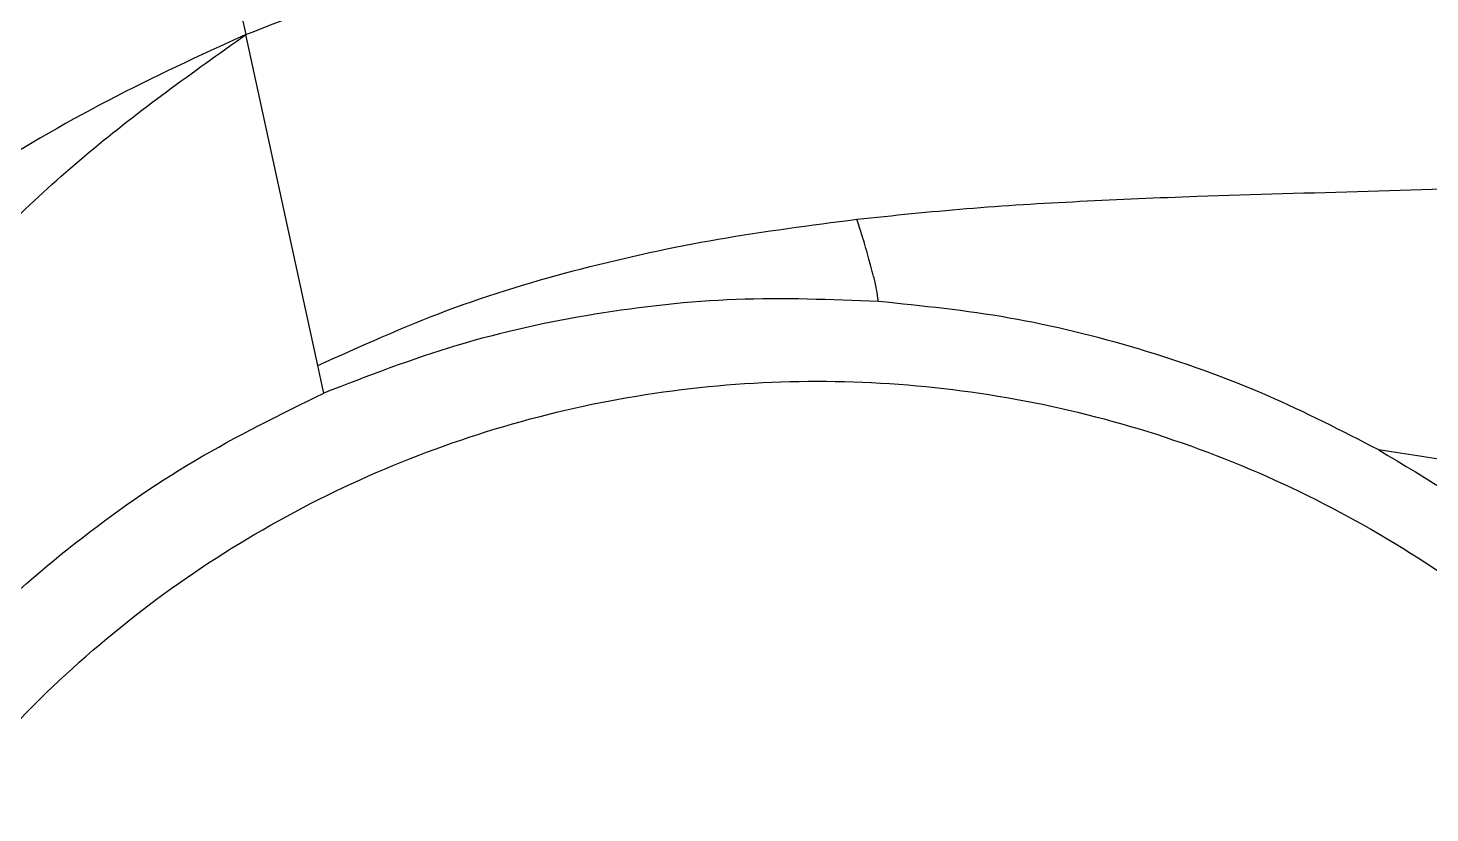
# Model space of a CAD drawing. Extents: x 939 to 1039, y 781 to 934.
# Drawn here: x 1003.269 to 1005.472, y 834.712 to 835.946 of the extents above; entities that cross this region are included whole.
import ezdxf

# ---------------------------------------------------------------- set-up
doc = ezdxf.new("R2010")
doc.units = 0
doc.header["$MEASUREMENT"] = 0
doc.layers.add('1', color=4, linetype='Continuous')

# ---------------------------------------------------------------- blocks, each defined once
blk = doc.blocks.new('Envoy')
at = {"layer": '1', "color": 3, "linetype": 'Continuous', "lineweight": 25}
blk.add_line((65.07, 36.2406), (64.957, 36.7611), dxfattribs=at)
at = {"layer": '1', "color": 3, "linetype": 'Continuous', "lineweight": 25, "flags": 128}
blk.add_lwpolyline([(65.0795, 36.1974), (65.0747, 36.219), (65.07, 36.2406)], dxfattribs=at)
at = {"layer": '1', "color": 3, "linetype": 'Continuous', "lineweight": 25}
for points, knots in [([(64.957, 36.7611), (65.0332, 36.791), (65.1912, 36.853), (65.4427, 36.9239), (65.7138, 36.9848), (65.9974, 37.0342), (66.2642, 37.072), (66.5102, 37.1025), (66.7384, 37.1288), (66.9729, 37.155), (67.2127, 37.1822), (67.4926, 37.2161), (67.8121, 37.2595), (68.17, 37.3181), (68.5253, 37.39), (68.8288, 37.4665), (69.0806, 37.542), (69.2811, 37.6106), (69.4756, 37.686), (69.6641, 37.7686), (69.8407, 37.8561), (70.0072, 37.949), (70.1649, 38.047), (70.3116, 38.1494), (70.4513, 38.2581), (70.5873, 38.3756), (70.7212, 38.5063), (70.8461, 38.6444), (70.9576, 38.7834), (71.064, 38.9331), (71.1617, 39.0902), (71.2481, 39.2498), (71.3213, 39.4045), (71.3844, 39.5568), (71.4397, 39.7097), (71.4882, 39.8641), (71.531, 40.0221), (71.5688, 40.1856), (71.6018, 40.3558), (71.6299, 40.5317), (71.6546, 40.7216), (71.6762, 40.9345), (71.6932, 41.1614), (71.7057, 41.3932), (71.7149, 41.6184), (71.7197, 41.7697), (71.7222, 41.8452)], [0, 0, 0, 0, 0.024354, 0.050495, 0.078608, 0.108791, 0.138807, 0.161957, 0.18592, 0.210636, 0.236036, 0.26204, 0.299828, 0.33848, 0.377719, 0.415853, 0.438898, 0.462163, 0.483967, 0.505907, 0.528263, 0.54715, 0.566918, 0.587512, 0.604065, 0.623, 0.644219, 0.662754, 0.681054, 0.699446, 0.719297, 0.737658, 0.754596, 0.771032, 0.787248, 0.803273, 0.819339, 0.835931, 0.853029, 0.870665, 0.888541, 0.909503, 0.933708, 0.955497, 0.977779, 1, 1, 1, 1]), ([(64.545, 38.6952), (64.613, 38.3737), (64.7491, 37.7307), (64.8877, 37.0843), (64.957, 36.7611)], [0, 0, 0, 0, 0.500047, 1, 1, 1, 1]), ([(64.957, 36.7611), (64.884, 36.7277), (64.7375, 36.6606), (64.5297, 36.5375), (64.2946, 36.3818), (64.0347, 36.1899), (63.8454, 36.039), (63.7505, 35.9634)], [0, 0, 0, 0, 0.165522, 0.331917, 0.498883, 0.749023, 1, 1, 1, 1]), ([(63.8581, 35.1274), (63.8737, 35.1945), (63.9046, 35.3273), (63.9655, 35.5078), (64.0458, 35.7041), (64.1512, 35.9088), (64.3002, 36.1406), (64.4841, 36.3661), (64.7068, 36.5831), (64.8734, 36.7016), (64.957, 36.7611)], [0, 0, 0, 0, 0.086322, 0.170887, 0.253644, 0.380018, 0.504689, 0.669644, 0.834239, 1, 1, 1, 1]), ([(65.9173, 36.4708), (65.9746, 36.4768), (66.0908, 36.4888), (66.2692, 36.4996), (66.4795, 36.5085), (66.7203, 36.5145), (66.8995, 36.5203), (66.9889, 36.5231)], [0, 0, 0, 0, 0.162593, 0.33001, 0.501899, 0.751535, 1, 1, 1, 1]), ([(65.07, 36.2406), (65.1375, 36.2712), (65.2721, 36.3321), (65.4836, 36.3955), (65.6986, 36.4424), (65.8445, 36.4613), (65.9173, 36.4708)], [0, 0, 0, 0, 0.251731, 0.502306, 0.751343, 1, 1, 1, 1]), ([(65.9512, 36.3415), (65.9503, 36.3481), (65.948, 36.364), (65.9424, 36.3858), (65.9348, 36.4144), (65.9258, 36.4447), (65.9201, 36.4624), (65.9173, 36.4708)], [0, 0, 0, 0, 0.093153, 0.224985, 0.461415, 0.740721, 1, 1, 1, 1]), ([(65.9512, 36.3415), (65.8766, 36.3444), (65.7276, 36.3501), (65.5051, 36.325), (65.2868, 36.2777), (65.1485, 36.2242), (65.0795, 36.1974)], [0, 0, 0, 0, 0.2506, 0.500703, 0.750625, 1, 1, 1, 1]), ([(66.7374, 36.1081), (66.6796, 36.1378), (66.5584, 36.2002), (66.3634, 36.2692), (66.1586, 36.3201), (66.02, 36.3344), (65.9512, 36.3415)], [0, 0, 0, 0, 0.2358215, 0.4943558, 0.7491029, 1, 1, 1, 1]), ([(64.6227, 33.2411), (64.5709, 33.2969), (64.4675, 33.4086), (64.3416, 33.5998), (64.2402, 33.8045), (64.1667, 34.021), (64.1222, 34.2452), (64.1073, 34.4734), (64.1222, 34.7016), (64.1668, 34.9258), (64.2403, 35.1423), (64.3414, 35.3473), (64.4684, 35.5373), (64.6192, 35.7091), (64.791, 35.8599), (64.9811, 35.9869), (65.1861, 36.088), (65.4026, 36.1615), (65.6268, 36.2061), (65.8549, 36.221), (66.083, 36.2061), (66.3072, 36.1615), (66.5238, 36.0881), (66.7285, 35.9867), (66.9198, 35.8609), (67.0314, 35.7574), (67.0872, 35.7056)], [0, 0, 0, 0, 0.041685, 0.083365, 0.125008, 0.166651, 0.208347, 0.250009, 0.291669, 0.333376, 0.37503, 0.416672, 0.458342, 0.499991, 0.541653, 0.583343, 0.624994, 0.666638, 0.708336, 0.74999, 0.791643, 0.833341, 0.874991, 0.916642, 0.958333, 1, 1, 1, 1]), ([(64.5182, 33.1366), (64.4662, 33.1924), (64.3623, 33.3038), (64.2334, 33.4933), (64.1267, 33.6957), (64.0457, 33.9097), (63.9909, 34.1319), (63.9634, 34.3591), (63.9634, 34.5879), (63.991, 34.8151), (64.0458, 35.0374), (64.127, 35.2514), (64.2334, 35.4541), (64.3635, 35.6424), (64.5152, 35.8137), (64.6867, 35.965), (64.8744, 36.0964), (65.0111, 36.1637), (65.0795, 36.1974)], [0, 0, 0, 0, 0.062516, 0.125024, 0.18752, 0.250009, 0.312496, 0.374986, 0.437485, 0.499996, 0.562513, 0.625028, 0.687533, 0.750027, 0.812515, 0.875003, 0.937497, 1, 1, 1, 1]), ([(67.4437, 36.0471), (67.3993, 36.0454), (67.3135, 36.042), (67.1871, 36.05), (67.0686, 36.0616), (66.9546, 36.0761), (66.8451, 36.0916), (66.7734, 36.1026), (66.7374, 36.1081)], [0, 0, 0, 0, 0.181745, 0.351038, 0.523207, 0.681156, 0.840261, 1, 1, 1, 1]), ([(66.7374, 36.1081), (66.8144, 36.0619), (66.9689, 35.9694), (67.1001, 35.8461), (67.1658, 35.7842)], [0, 0, 0, 0, 0.498794, 1, 1, 1, 1]), ([(64.6227, 33.2411), (64.6785, 33.1893), (64.7901, 33.0858), (64.9814, 32.96), (65.1862, 32.8586), (65.4027, 32.7852), (65.6269, 32.7406), (65.855, 32.7257), (66.0831, 32.7406), (66.3073, 32.7852), (66.5238, 32.8587), (66.7288, 32.9598), (66.9189, 33.0868), (67.0907, 33.2375), (67.2415, 33.4094), (67.3685, 33.5994), (67.4696, 33.8045), (67.5431, 34.021), (67.5877, 34.2452), (67.6026, 34.4734), (67.5877, 34.7015), (67.5431, 34.9256), (67.4697, 35.1422), (67.3683, 35.3469), (67.2425, 35.5382), (67.139, 35.6498), (67.0872, 35.7056)], [0, 0, 0, 0, 0.041671, 0.083372, 0.125019, 0.166668, 0.208354, 0.250003, 0.291659, 0.333354, 0.375006, 0.416659, 0.458349, 0.499994, 0.541644, 0.583333, 0.624986, 0.666647, 0.708356, 0.750006, 0.791642, 0.833343, 0.874983, 0.91664, 0.958323, 1, 1, 1, 1])]:
    blk.add_open_spline(points, degree=3, knots=knots, dxfattribs=at)

msp = doc.modelspace()

# ---------------------------------------------------------------- block references
at = {"layer": '1'}
msp.add_blockref('Envoy', (938.6538, 799.1744), dxfattribs=at)

doc.saveas('drawing.dxf')
